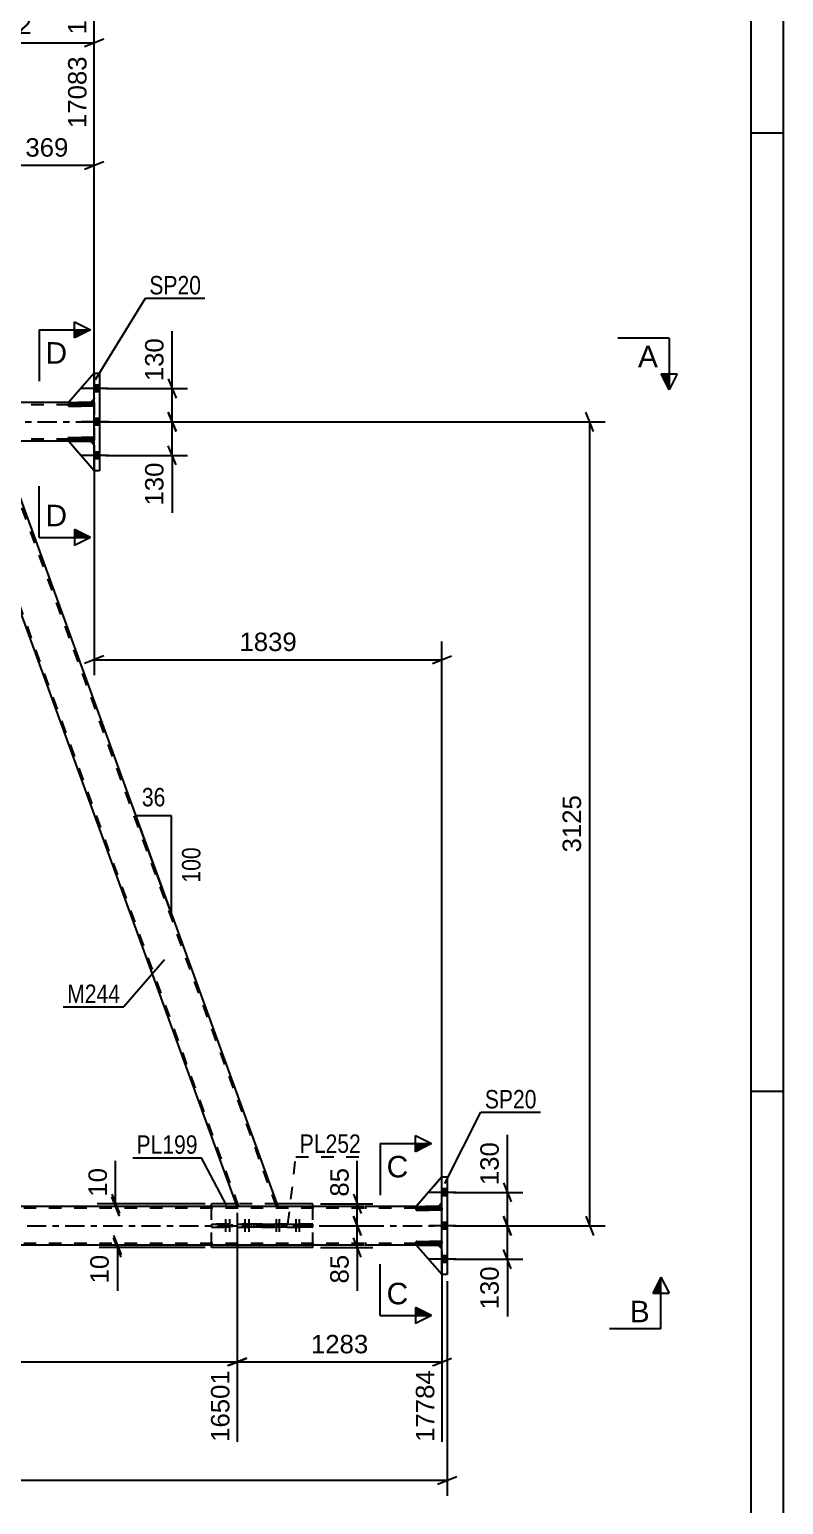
# Model space of a CAD drawing. Header units: millimetres. Extents: x -54 to 787, y -402 to 192.
# Drawn here: x 670 to 787.2, y -168.3 to 61 of the extents above; entities that cross this region are included whole.
import ezdxf

# ---------------------------------------------------------------- set-up
doc = ezdxf.new("R2010")
doc.units = ezdxf.units.MM
doc.linetypes.add('DXK_LINE_DOT2', pattern=[3.9198, 1.9599, -1.9599])
doc.linetypes.add('DXK_LINE_DOT3', pattern=[5.9187, 2.979, -0.9799, 0.9799, -0.9799])
doc.styles.add('Arial', font='ARIAL.TTF', dxfattribs={"height": 0.2})
doc.styles.add('Arial Narrow', font='ARIALN.TTF', dxfattribs={"height": 0.2})

# ---------------------------------------------------------------- blocks, each defined once
blk = doc.blocks.new('Unknown-122573057-1115')
at = {"color": 5, "linetype": 'Continuous'}
for p, q in [((787.22, -402.11), (787.22, 191.89)), ((782.22, -397.11), (782.22, 186.89)), ((787.22, 44.89), (782.22, 44.89)), ((787.22, -104.11), (782.22, -104.11))]:
    blk.add_line(p, q, dxfattribs=at)
blk = doc.blocks.new('Part-122573057-3483 - 2998')
at = {"color": 7, "linetype": 'DXK_LINE_DOT2'}
for p, q in [((734.14, -127.44), (730.14, -127.44)), ((730.14, -127.44), (730.14, -127.76)), ((730.14, -127.76), (734.14, -127.76)), ((733.54, -127.76), (733.54, -127.44)), ((734.14, -127.76), (734.14, -127.44))]:
    blk.add_line(p, q, dxfattribs=at)
blk = doc.blocks.new('Part-122573057-3169 - 2998')
at = {"color": 2, "linetype": 'Continuous'}
for p, q in [((676.08, -2.44), (680.08, -2.44)), ((676.08, -2.76), (676.08, -2.44)), ((680.08, -2.76), (676.08, -2.76)), ((680.08, -2.44), (680.08, -2.76))]:
    blk.add_line(p, q, dxfattribs=at)
at = {"color": 7, "linetype": 'DXK_LINE_DOT2'}
blk.add_line((679.48, -2.76), (679.48, -2.44), dxfattribs=at)
blk = doc.blocks.new('Part-122573057-3105 - 2998')
at = {"color": 2, "linetype": 'Continuous'}
for p, q in [((676.08, 3), (32.07, 3)), ((680.08, 3), (679.48, 3)), ((676.08, -3), (665.34, -3)), ((680.08, -3), (679.48, -3))]:
    blk.add_line(p, q, dxfattribs=at)
at = {"color": 7, "linetype": 'DXK_LINE_DOT2'}
for p, q in [((680.08, 2.68), (32.07, 2.68)), ((679.48, 3), (676.08, 3)), ((680.08, 3), (680.08, -3)), ((680.08, -2.68), (32.07, -2.68)), ((679.48, -3), (676.08, -3))]:
    blk.add_line(p, q, dxfattribs=at)
at = {"color": 7, "linetype": 'DXK_LINE_DOT3'}
blk.add_line((32.07, 0), (690.08, 0), dxfattribs=at)
blk = doc.blocks.new('Part-122573057-3120 - 2998')
at = {"color": 7, "linetype": 'DXK_LINE_DOT2'}
for p, q in [((722.04, -122.24), (42.27, -122.24)), ((708.68, -122), (702.3, -122)), ((734.14, -122.24), (722.14, -122.24)), ((733.54, -122), (730.14, -122)), ((734.14, -128), (734.14, -122)), ((722.04, -127.76), (42.27, -127.76)), ((734.14, -127.76), (722.14, -127.76)), ((733.54, -128), (730.14, -128))]:
    blk.add_line(p, q, dxfattribs=at)
at = {"color": 2, "linetype": 'Continuous'}
for p, q in [((702.3, -122), (623.55, -122)), ((722.04, -122), (708.68, -122)), ((730.14, -122), (722.14, -122)), ((734.14, -122), (733.54, -122)), ((722.04, -128), (46.27, -128)), ((730.14, -128), (722.14, -128)), ((734.14, -128), (733.54, -128))]:
    blk.add_line(p, q, dxfattribs=at)
at = {"color": 7, "linetype": 'DXK_LINE_DOT3'}
for p, q in [((42.27, -125), (722.04, -125)), ((722.14, -125), (734.14, -125))]:
    blk.add_line(p, q, dxfattribs=at)
blk = doc.blocks.new('Part-122573057-3127 - 2998')
at = {"color": 7, "linetype": 'DXK_LINE_DOT2'}
for p, q in [((676.08, -3), (679.48, -3)), ((680.08, -7.6), (676.08, -3)), ((679.48, -3), (680.08, -3.6)), ((680.08, -3.6), (680.08, -7.6))]:
    blk.add_line(p, q, dxfattribs=at)
blk = doc.blocks.new('Part-122573057-3128 - 2998')
at = {"color": 2, "linetype": 'Continuous'}
for p, q in [((676.08, -3), (679.48, -3)), ((680.08, -7.6), (676.08, -3)), ((679.48, -3), (680.08, -3.6))]:
    blk.add_line(p, q, dxfattribs=at)
at = {"color": 7, "linetype": 'DXK_LINE_DOT2'}
blk.add_line((680.08, -7.6), (680.08, -3.6), dxfattribs=at)
blk = doc.blocks.new('Part-122573057-3129 - 2998')
at = {"color": 7, "linetype": 'DXK_LINE_DOT2'}
for p, q in [((680.08, 7.6), (676.08, 3)), ((680.08, 3.6), (680.08, 7.6)), ((676.08, 3), (679.48, 3)), ((679.48, 3), (680.08, 3.6))]:
    blk.add_line(p, q, dxfattribs=at)
blk = doc.blocks.new('Part-122573057-3130 - 2998')
at = {"color": 2, "linetype": 'Continuous'}
for p, q in [((680.08, 7.6), (676.08, 3)), ((676.08, 3), (679.48, 3)), ((679.48, 3), (680.08, 3.6))]:
    blk.add_line(p, q, dxfattribs=at)
at = {"color": 7, "linetype": 'DXK_LINE_DOT2'}
blk.add_line((680.08, 7.6), (680.08, 3.6), dxfattribs=at)
blk = doc.blocks.new('Part-122573057-3131 - 2998')
at = {"color": 7, "linetype": 'DXK_LINE_DOT2'}
for p, q in [((680.08, -2.44), (676.08, -2.44)), ((676.08, -2.44), (676.08, -2.76)), ((676.08, -2.76), (680.08, -2.76)), ((679.48, -2.76), (679.48, -2.44)), ((680.08, -2.76), (680.08, -2.44))]:
    blk.add_line(p, q, dxfattribs=at)
blk = doc.blocks.new('Part-122573057-3168 - 2998')
at = {"color": 7, "linetype": 'DXK_LINE_DOT2'}
for p, q in [((680.08, 2.76), (676.08, 2.76)), ((676.08, 2.76), (676.08, 2.44)), ((676.08, 2.44), (680.08, 2.44)), ((679.48, 2.76), (679.48, 2.44)), ((680.08, 2.44), (680.08, 2.76))]:
    blk.add_line(p, q, dxfattribs=at)
blk = doc.blocks.new('Part-122573057-3170 - 2998')
at = {"color": 2, "linetype": 'Continuous'}
for p, q in [((676.08, 2.76), (680.08, 2.76)), ((676.08, 2.44), (676.08, 2.76)), ((680.08, 2.44), (676.08, 2.44)), ((680.08, 2.76), (680.08, 2.44))]:
    blk.add_line(p, q, dxfattribs=at)
at = {"color": 7, "linetype": 'DXK_LINE_DOT2'}
blk.add_line((679.48, 2.44), (679.48, 2.76), dxfattribs=at)
blk = doc.blocks.new('Bolt-122573057-3181 - 2998')
at = {"linetype": 'Continuous'}
for points in [[(734.94, -120.32), (734.94, -119.28), (734.14, -119.28), (734.14, -120.32)], [(734.94, -120.32), (734.94, -119.28), (734.14, -119.28), (734.14, -120.32)], [(734.94, -120.32), (734.94, -119.28), (734.14, -119.28), (734.14, -120.32)], [(734.94, -125.52), (734.94, -124.48), (734.14, -124.48), (734.14, -125.52)], [(734.94, -125.52), (734.94, -124.48), (734.14, -124.48), (734.14, -125.52)], [(734.94, -130.72), (734.94, -129.68), (734.14, -129.68), (734.14, -130.72)], [(734.94, -130.72), (734.94, -129.68), (734.14, -129.68), (734.14, -130.72)], [(734.94, -130.72), (734.94, -129.68), (734.14, -129.68), (734.14, -130.72)]]:
    blk.add_hatch(color=1, dxfattribs=at).paths.add_polyline_path(points)
at = {"color": 1, "linetype": 'Continuous'}
for p, q in [((736.34, -119.8), (732.14, -119.8)), ((736.34, -119.8), (732.14, -119.8)), ((736.34, -119.8), (732.14, -119.8)), ((734.94, -119.28), (734.14, -119.28)), ((734.94, -119.28), (734.14, -119.28)), ((734.94, -119.28), (734.14, -119.28)), ((734.94, -120.32), (734.14, -120.32)), ((734.94, -120.32), (734.14, -120.32)), ((734.94, -120.32), (734.14, -120.32)), ((736.34, -125), (732.14, -125)), ((736.34, -125), (732.14, -125)), ((734.94, -124.48), (734.14, -124.48)), ((734.94, -124.48), (734.14, -124.48)), ((734.94, -125.52), (734.14, -125.52)), ((734.94, -125.52), (734.14, -125.52)), ((736.34, -130.2), (732.14, -130.2)), ((736.34, -130.2), (732.14, -130.2)), ((736.34, -130.2), (732.14, -130.2)), ((734.94, -129.68), (734.14, -129.68)), ((734.94, -129.68), (734.14, -129.68)), ((734.94, -129.68), (734.14, -129.68)), ((734.94, -130.72), (734.14, -130.72)), ((734.94, -130.72), (734.14, -130.72)), ((734.94, -130.72), (734.14, -130.72))]:
    blk.add_line(p, q, dxfattribs=at)
blk = doc.blocks.new('Bolt-122573057-3183 - 2998')
at = {"linetype": 'Continuous'}
for points in [[(680.88, 4.68), (680.88, 5.72), (680.08, 5.72), (680.08, 4.68)], [(680.88, 4.68), (680.88, 5.72), (680.08, 5.72), (680.08, 4.68)], [(680.88, 4.68), (680.88, 5.72), (680.08, 5.72), (680.08, 4.68)], [(680.88, -0.52), (680.88, 0.52), (680.08, 0.52), (680.08, -0.52)], [(680.88, -0.52), (680.88, 0.52), (680.08, 0.52), (680.08, -0.52)], [(680.88, -5.72), (680.88, -4.68), (680.08, -4.68), (680.08, -5.72)], [(680.88, -5.72), (680.88, -4.68), (680.08, -4.68), (680.08, -5.72)], [(680.88, -5.72), (680.88, -4.68), (680.08, -4.68), (680.08, -5.72)]]:
    blk.add_hatch(color=1, dxfattribs=at).paths.add_polyline_path(points)
at = {"color": 1, "linetype": 'Continuous'}
for p, q in [((682.28, 5.2), (678.08, 5.2)), ((682.28, 5.2), (678.08, 5.2)), ((682.28, 5.2), (678.08, 5.2)), ((680.88, 5.72), (680.08, 5.72)), ((680.88, 5.72), (680.08, 5.72)), ((680.88, 5.72), (680.08, 5.72)), ((680.88, 4.68), (680.08, 4.68)), ((680.88, 4.68), (680.08, 4.68)), ((680.88, 4.68), (680.08, 4.68)), ((682.28, 0), (678.08, 0)), ((682.28, 0), (678.08, 0)), ((680.88, 0.52), (680.08, 0.52)), ((680.88, 0.52), (680.08, 0.52)), ((680.88, -0.52), (680.08, -0.52)), ((680.88, -0.52), (680.08, -0.52)), ((682.28, -5.2), (678.08, -5.2)), ((682.28, -5.2), (678.08, -5.2)), ((682.28, -5.2), (678.08, -5.2)), ((680.88, -4.68), (680.08, -4.68)), ((680.88, -4.68), (680.08, -4.68)), ((680.88, -4.68), (680.08, -4.68)), ((680.88, -5.72), (680.08, -5.72)), ((680.88, -5.72), (680.08, -5.72)), ((680.88, -5.72), (680.08, -5.72))]:
    blk.add_line(p, q, dxfattribs=at)
blk = doc.blocks.new('Part-122573057-3454 - 2998')
at = {"color": 7, "linetype": 'DXK_LINE_DOT2'}
for p, q in [((733.54, -128), (730.14, -128)), ((730.14, -128), (734.14, -132.6)), ((734.14, -128.6), (733.54, -128)), ((734.14, -132.6), (734.14, -128.6))]:
    blk.add_line(p, q, dxfattribs=at)
blk = doc.blocks.new('Part-122573057-3303 - 2998')
at = {"color": 2, "linetype": 'Continuous'}
for p, q in [((734.14, -132.6), (734.14, -117.4)), ((734.14, -117.4), (734.94, -117.4)), ((734.94, -117.4), (734.94, -132.6)), ((734.94, -132.6), (734.14, -132.6))]:
    blk.add_line(p, q, dxfattribs=at)
blk = doc.blocks.new('Part-122573057-3342 - 2998')
at = {"color": 7, "linetype": 'DXK_LINE_DOT2'}
for p, q in [((698.32, -124.76), (714.04, -124.76)), ((704.96, -124.76), (698.32, -124.76)), ((698.32, -124.76), (698.32, -124.76)), ((698.32, -124.76), (698.32, -125.24)), ((698.32, -125.24), (714.04, -125.24)), ((704.96, -125.24), (698.32, -125.24)), ((714.04, -124.76), (704.96, -124.76)), ((704.96, -125.24), (704.96, -124.76)), ((714.04, -125.24), (704.96, -125.24)), ((707.51, -125.24), (707.51, -124.76)), ((714.04, -124.76), (714.04, -124.76)), ((714.04, -125.24), (714.04, -124.76))]:
    blk.add_line(p, q, dxfattribs=at)
blk = doc.blocks.new('Part-122573057-3347 - 2998')
at = {"color": 2, "linetype": 'Continuous'}
for p, q in [((702.15, -121.6), (698.32, -121.6)), ((698.32, -122), (698.32, -121.6)), ((714.04, -121.6), (708.54, -121.6)), ((714.04, -122), (714.04, -121.6)), ((698.32, -128.4), (698.32, -128)), ((714.04, -128.4), (698.32, -128.4)), ((714.04, -128.4), (714.04, -128))]:
    blk.add_line(p, q, dxfattribs=at)
at = {"color": 7, "linetype": 'DXK_LINE_DOT2'}
for p, q in [((698.32, -128), (698.32, -122)), ((708.54, -121.6), (702.15, -121.6)), ((714.04, -128), (714.04, -122))]:
    blk.add_line(p, q, dxfattribs=at)
blk = doc.blocks.new('Bolt-122573057-3349 - 2998')
at = {"color": 1, "linetype": 'DXK_LINE_DOT2'}
for p, q in [((707.99, -124.76), (707.99, -125.24)), ((708.35, -123.96), (708.35, -126.96)), ((708.49, -124.76), (708.49, -125.24)), ((708.71, -124.76), (708.71, -125.24)), ((708.85, -123.96), (708.85, -126.96)), ((709.21, -124.76), (709.21, -125.24)), ((711.06, -124.76), (711.06, -125.24)), ((711.42, -123.96), (711.42, -126.96)), ((711.56, -124.76), (711.56, -125.24)), ((711.78, -124.76), (711.78, -125.24)), ((711.92, -123.96), (711.92, -126.96)), ((712.28, -124.76), (712.28, -125.24))]:
    blk.add_line(p, q, dxfattribs=at)
blk = doc.blocks.new('Part-122573057-3386 - 2998')
at = {"color": 7, "linetype": 'DXK_LINE_DOT2'}
for p, q in [((734.14, -117.4), (730.14, -122)), ((734.14, -121.4), (734.14, -117.4)), ((733.54, -122), (734.14, -121.4)), ((730.14, -122), (733.54, -122))]:
    blk.add_line(p, q, dxfattribs=at)
blk = doc.blocks.new('Part-122573057-3433 - 2998')
at = {"color": 2, "linetype": 'Continuous'}
for p, q in [((734.14, -117.4), (730.14, -122)), ((733.54, -122), (734.14, -121.4)), ((730.14, -122), (733.54, -122))]:
    blk.add_line(p, q, dxfattribs=at)
at = {"color": 7, "linetype": 'DXK_LINE_DOT2'}
blk.add_line((734.14, -121.4), (734.14, -117.4), dxfattribs=at)
blk = doc.blocks.new('Part-122573057-3435 - 2998')
at = {"color": 2, "linetype": 'Continuous'}
for p, q in [((730.14, -128), (733.54, -128)), ((734.14, -132.6), (730.14, -128)), ((733.54, -128), (734.14, -128.6))]:
    blk.add_line(p, q, dxfattribs=at)
at = {"color": 7, "linetype": 'DXK_LINE_DOT2'}
blk.add_line((734.14, -132.6), (734.14, -128.6), dxfattribs=at)
blk = doc.blocks.new('Part-122573057-3452 - 2998')
at = {"color": 2, "linetype": 'Continuous'}
for p, q in [((730.14, -122.24), (734.14, -122.24)), ((730.14, -122.56), (730.14, -122.24)), ((734.14, -122.56), (730.14, -122.56)), ((734.14, -122.24), (734.14, -122.56))]:
    blk.add_line(p, q, dxfattribs=at)
at = {"color": 7, "linetype": 'DXK_LINE_DOT2'}
blk.add_line((733.54, -122.56), (733.54, -122.24), dxfattribs=at)
blk = doc.blocks.new('Part-122573057-3453 - 2998')
at = {"color": 2, "linetype": 'Continuous'}
for p, q in [((730.14, -127.44), (734.14, -127.44)), ((730.14, -127.76), (730.14, -127.44)), ((734.14, -127.76), (730.14, -127.76)), ((734.14, -127.44), (734.14, -127.76))]:
    blk.add_line(p, q, dxfattribs=at)
at = {"color": 7, "linetype": 'DXK_LINE_DOT2'}
blk.add_line((733.54, -127.76), (733.54, -127.44), dxfattribs=at)
blk = doc.blocks.new('Part-122573057-3482 - 2998')
at = {"color": 7, "linetype": 'DXK_LINE_DOT2'}
for p, q in [((734.14, -122.24), (730.14, -122.24)), ((730.14, -122.24), (730.14, -122.56)), ((730.14, -122.56), (734.14, -122.56)), ((733.54, -122.56), (733.54, -122.24)), ((734.14, -122.56), (734.14, -122.24))]:
    blk.add_line(p, q, dxfattribs=at)
blk = doc.blocks.new('Part-122573057-3527 - 2998')
at = {"color": 2, "linetype": 'Continuous'}
for p, q in [((702.3, -122), (658.95, -3)), ((658.95, -3), (665.34, -3)), ((708.68, -122), (665.34, -3)), ((708.64, -122), (702.3, -122)), ((708.68, -122), (708.64, -122))]:
    blk.add_line(p, q, dxfattribs=at)
at = {"color": 7, "linetype": 'DXK_LINE_DOT2'}
for p, q in [((702.55, -122), (659.21, -3)), ((708.43, -122), (665.08, -3))]:
    blk.add_line(p, q, dxfattribs=at)
blk = doc.blocks.new('Part-122573057-3542 - 2998')
at = {"color": 2, "linetype": 'Continuous'}
for p, q in [((680.08, -7.6), (680.08, 7.6)), ((680.08, 7.6), (680.88, 7.6)), ((680.88, 7.6), (680.88, -7.6)), ((680.88, -7.6), (680.08, -7.6))]:
    blk.add_line(p, q, dxfattribs=at)
blk = doc.blocks.new('Bolt-122573057-3644 - 2998')
at = {"color": 1, "linetype": 'DXK_LINE_DOT2'}
for p, q in [((700.13, -124.76), (700.13, -125.24)), ((700.49, -123.96), (700.49, -126.96)), ((700.73, -124.76), (700.73, -125.24)), ((700.85, -124.76), (700.85, -125.24)), ((701.09, -123.96), (701.09, -126.96)), ((701.45, -124.76), (701.45, -125.24)), ((703.14, -124.76), (703.14, -125.24)), ((703.5, -123.96), (703.5, -126.96)), ((703.75, -124.76), (703.75, -125.24)), ((703.86, -124.76), (703.86, -125.24)), ((704.11, -123.96), (704.11, -126.96)), ((704.47, -124.76), (704.47, -125.24))]:
    blk.add_line(p, q, dxfattribs=at)
blk = doc.blocks.new('StraightDimension-122573057-4371 - 2998')
at = {"color": 7, "linetype": 'Continuous'}
for p, q in [((681.88, 5.2), (694.6, 5.2)), ((691.6, 6.7), (692.8, 3.7)), ((692.2, 0), (692.2, 5.2)), ((681.88, 0), (694.6, 0)), ((692.8, -1.5), (691.6, 1.5))]:
    blk.add_line(p, q, dxfattribs=at)
at = {"color": 0}
blk.add_wipeout([(691.45, 13.6), (687.25, 13.6), (687.25, 5.72), (691.45, 5.72)], dxfattribs=at)
at = {"color": 7, "linetype": 'Continuous'}
blk.add_line((692.2, 5.2), (692.2, 14.12), dxfattribs=at)
blk.add_line((692.2, 5.2), (692.2, 14.12), dxfattribs=at)
at = {"color": 3, "style": 'Arial'}
blk.add_text('130', height=2.865, rotation=90.0002, dxfattribs=at).set_placement((690.85, 6.33))
blk = doc.blocks.new('StraightDimension-122573057-4379 - 2998')
at = {"color": 7, "linetype": 'Continuous'}
for p, q in [((681.88, 0), (694.6, 0)), ((691.6, 1.5), (692.8, -1.5)), ((692.2, -5.2), (692.2, 0)), ((692.8, -6.7), (691.6, -3.7)), ((681.88, -5.2), (694.6, -5.2))]:
    blk.add_line(p, q, dxfattribs=at)
at = {"color": 0}
blk.add_wipeout([(691.45, -5.73), (687.25, -5.73), (687.25, -13.6), (691.45, -13.6)], dxfattribs=at)
at = {"color": 7, "linetype": 'Continuous'}
blk.add_line((692.2, -5.2), (692.2, -14.12), dxfattribs=at)
blk.add_line((692.2, -5.2), (692.2, -14.12), dxfattribs=at)
at = {"color": 3, "style": 'Arial'}
blk.add_text('130', height=2.865, rotation=90.0002, dxfattribs=at).set_placement((690.85, -13))
blk = doc.blocks.new('StraightDimension-122573057-10589 - 2998')
at = {"color": 7, "linetype": 'Continuous'}
for p, q in [((682.8, -120.1), (684, -123.1)), ((684, -123.5), (682.8, -120.5)), ((697.32, -121.6), (680.55, -121.6)), ((697.32, -122), (680.55, -122)), ((683.4, -122), (683.4, -121.6))]:
    blk.add_line(p, q, dxfattribs=at)
at = {"color": 0}
blk.add_wipeout([(682.65, -115.43), (678.45, -115.43), (678.45, -121.07), (682.65, -121.07)], dxfattribs=at)
at = {"color": 7, "linetype": 'Continuous'}
blk.add_line((683.4, -121.6), (683.4, -114.9), dxfattribs=at)
blk.add_line((683.4, -121.6), (683.4, -114.9), dxfattribs=at)
at = {"color": 3, "style": 'Arial'}
blk.add_text('10', height=2.865, rotation=90.0002, dxfattribs=at).set_placement((682.05, -120.47))
blk = doc.blocks.new('StraightDimension-122573057-3757 - 2998')
at = {"color": 7, "linetype": 'Continuous'}
for p, q in [((702.3, -123), (702.3, -158.6)), ((734.14, -129), (734.14, -158.6)), ((703.8, -145.58), (700.8, -146.78)), ((702.3, -146.18), (734.14, -146.18)), ((732.64, -146.78), (735.64, -145.58))]:
    blk.add_line(p, q, dxfattribs=at)
at = {"color": 0}
blk.add_wipeout([(723.27, -145.43), (723.27, -141.23), (713.17, -141.23), (713.17, -145.43)], dxfattribs=at)
at = {"color": 0, "linetype": 'Continuous'}
blk.add_wipeout([(733.54, -146.88), (729.34, -146.88), (729.34, -159.2), (733.54, -159.2)], dxfattribs=at)
at = {"color": 3, "style": 'Arial'}
blk.add_text('1283', height=2.865, dxfattribs=at).set_placement((713.77, -144.83))
at = {"color": 3, "linetype": 'Continuous', "style": 'Arial'}
blk.add_text('17784', height=2.865, rotation=90.0002, dxfattribs=at).set_placement((732.94, -158.6))
blk = doc.blocks.new('StraightDimension-122573057-3769 - 2998')
at = {"color": 7, "linetype": 'Continuous'}
for p, q in [((624.5, -123), (624.5, -158.6)), ((702.3, -123), (702.3, -158.6)), ((626, -145.58), (623, -146.78)), ((624.5, -146.18), (702.3, -146.18)), ((700.8, -146.78), (703.8, -145.58))]:
    blk.add_line(p, q, dxfattribs=at)
at = {"color": 0}
blk.add_wipeout([(668.44, -145.43), (668.44, -141.23), (658.35, -141.23), (658.35, -145.43)], dxfattribs=at)
at = {"color": 0, "linetype": 'Continuous'}
blk.add_wipeout([(701.7, -146.88), (697.5, -146.88), (697.5, -159.2), (701.7, -159.2)], dxfattribs=at)
at = {"color": 3, "style": 'Arial'}
blk.add_text('1945', height=2.865, dxfattribs=at).set_placement((658.95, -144.83))
at = {"color": 3, "linetype": 'Continuous', "style": 'Arial'}
blk.add_text('16501', height=2.865, rotation=90.0002, dxfattribs=at).set_placement((701.1, -158.6))
blk = doc.blocks.new('StraightDimension-122573057-4324 - 2998')
at = {"color": 7, "linetype": 'Continuous'}
for p, q in [((734.94, -133.6), (734.94, -166.98)), ((-0.64, -164.58), (734.94, -164.58)), ((733.44, -165.18), (736.44, -163.98))]:
    blk.add_line(p, q, dxfattribs=at)
blk = doc.blocks.new('StraightDimension-122573057-4096 - 2998')
at = {"color": 7, "linetype": 'Continuous'}
for p, q in [((743.71, -118.3), (744.91, -121.3)), ((735.94, -119.8), (746.71, -119.8)), ((744.31, -125), (744.31, -119.8)), ((744.91, -126.5), (743.71, -123.5)), ((735.94, -125), (746.71, -125))]:
    blk.add_line(p, q, dxfattribs=at)
at = {"color": 0}
blk.add_wipeout([(743.56, -111.4), (739.36, -111.4), (739.36, -119.28), (743.56, -119.28)], dxfattribs=at)
at = {"color": 7, "linetype": 'Continuous'}
blk.add_line((744.31, -119.8), (744.31, -110.88), dxfattribs=at)
blk.add_line((744.31, -119.8), (744.31, -110.88), dxfattribs=at)
at = {"color": 3, "style": 'Arial'}
blk.add_text('130', height=2.865, rotation=90.0002, dxfattribs=at).set_placement((742.96, -118.68))
blk = doc.blocks.new('StraightDimension-122573057-4104 - 2998')
at = {"color": 7, "linetype": 'Continuous'}
for p, q in [((743.71, -123.5), (744.91, -126.5)), ((735.94, -125), (746.71, -125)), ((744.31, -130.2), (744.31, -125)), ((735.94, -130.2), (746.71, -130.2)), ((744.91, -131.7), (743.71, -128.7))]:
    blk.add_line(p, q, dxfattribs=at)
at = {"color": 0}
blk.add_wipeout([(743.56, -130.73), (739.36, -130.73), (739.36, -138.6), (743.56, -138.6)], dxfattribs=at)
at = {"color": 7, "linetype": 'Continuous'}
blk.add_line((744.31, -130.2), (744.31, -139.12), dxfattribs=at)
blk.add_line((744.31, -130.2), (744.31, -139.12), dxfattribs=at)
at = {"color": 3, "style": 'Arial'}
blk.add_text('130', height=2.865, rotation=90.0002, dxfattribs=at).set_placement((742.96, -138))
blk = doc.blocks.new('StraightDimension-122573057-4113 - 2998')
at = {"color": 7, "linetype": 'Continuous'}
for p, q in [((681.88, 0), (759.5, 0)), ((757.7, -1.5), (756.5, 1.5)), ((757.1, -125), (757.1, 0)), ((756.5, -123.5), (757.7, -126.5)), ((735.94, -125), (759.5, -125))]:
    blk.add_line(p, q, dxfattribs=at)
at = {"color": 0}
blk.add_wipeout([(756.35, -57.45), (752.15, -57.45), (752.15, -67.55), (756.35, -67.55)], dxfattribs=at)
at = {"color": 3, "style": 'Arial'}
blk.add_text('3125', height=2.865, rotation=90.0002, dxfattribs=at).set_placement((755.75, -66.95))
blk = doc.blocks.new('StraightDimension-122573057-4416 - 2998')
at = {"color": 7, "linetype": 'Continuous'}
for p, q in [((680.08, -4), (680.08, -39.38)), ((734.14, -121), (734.14, -34.13)), ((681.58, -36.38), (678.58, -37.58)), ((732.64, -37.58), (735.64, -36.38)), ((680.08, -36.98), (734.14, -36.98))]:
    blk.add_line(p, q, dxfattribs=at)
at = {"color": 0}
blk.add_wipeout([(712.16, -36.23), (712.16, -32.03), (702.06, -32.03), (702.06, -36.23)], dxfattribs=at)
at = {"color": 3, "style": 'Arial'}
blk.add_text('1839', height=2.865, dxfattribs=at).set_placement((702.66, -35.63))
blk = doc.blocks.new('StraightDimension-122573057-4469 - 2998')
at = {"color": 7, "linetype": 'Continuous'}
for p, q in [((665.34, -2), (665.34, 56.82)), ((680.08, 4), (680.08, 56.82)), ((666.84, 40.5), (663.84, 39.3)), ((665.34, 39.9), (680.08, 39.9)), ((678.58, 39.3), (681.58, 40.5))]:
    blk.add_line(p, q, dxfattribs=at)
at = {"color": 0}
blk.add_wipeout([(676.65, 40.65), (676.65, 44.85), (668.78, 44.85), (668.78, 40.65)], dxfattribs=at)
at = {"color": 0, "linetype": 'Continuous'}
blk.add_wipeout([(679.48, 57.42), (675.28, 57.42), (675.28, 45.1), (679.48, 45.1)], dxfattribs=at)
at = {"color": 3, "linetype": 'Continuous', "style": 'Arial'}
blk.add_text('17083', height=2.865, rotation=90.0002, dxfattribs=at).set_placement((678.88, 45.7))
at = {"color": 3, "style": 'Arial'}
blk.add_text('369', height=2.865, dxfattribs=at).set_placement((669.38, 41.25))
blk = doc.blocks.new('StraightDimension-122573057-8299 - 2998')
at = {"color": 7, "linetype": 'Continuous'}
for p, q in [((653.99, 16.33), (653.99, 71.37)), ((680.08, 4), (680.08, 71.37)), ((655.49, 59.55), (652.49, 58.35)), ((653.99, 58.95), (680.08, 58.95)), ((678.58, 58.35), (681.58, 59.55))]:
    blk.add_line(p, q, dxfattribs=at)
at = {"color": 0, "linetype": 'Continuous'}
blk.add_wipeout([(679.48, 71.97), (675.28, 71.97), (675.28, 59.65), (679.48, 59.65)], dxfattribs=at)
at = {"color": 0}
blk.add_wipeout([(670.97, 59.7), (670.97, 63.9), (663.1, 63.9), (663.1, 59.7)], dxfattribs=at)
at = {"color": 3, "linetype": 'Continuous', "style": 'Arial'}
blk.add_text('17083', height=2.865, rotation=90.0002, dxfattribs=at).set_placement((678.88, 60.25))
at = {"color": 3, "style": 'Arial'}
blk.add_text('652', height=2.865, dxfattribs=at).set_placement((663.7, 60.3))
blk = doc.blocks.new('StraightDimension-122573057-10584 - 2998')
at = {"color": 7, "linetype": 'Continuous'}
for p, q in [((720.38, -120.1), (721.58, -123.1)), ((715.24, -121.6), (723.38, -121.6)), ((721.58, -126.5), (720.38, -123.5)), ((720.98, -125), (720.98, -121.6)), ((715.24, -125), (723.38, -125))]:
    blk.add_line(p, q, dxfattribs=at)
at = {"color": 0}
blk.add_wipeout([(720.23, -115.43), (716.03, -115.43), (716.03, -121.07), (720.23, -121.07)], dxfattribs=at)
at = {"color": 7, "linetype": 'Continuous'}
blk.add_line((720.98, -121.6), (720.98, -114.9), dxfattribs=at)
blk.add_line((720.98, -121.6), (720.98, -114.9), dxfattribs=at)
at = {"color": 3, "style": 'Arial'}
blk.add_text('85', height=2.865, rotation=90.0002, dxfattribs=at).set_placement((719.63, -120.47))
blk = doc.blocks.new('StraightDimension-122573057-10586 - 2998')
at = {"color": 7, "linetype": 'Continuous'}
for p, q in [((720.38, -123.5), (721.58, -126.5)), ((715.24, -125), (723.38, -125)), ((720.98, -128.4), (720.98, -125)), ((715.24, -128.4), (723.38, -128.4)), ((721.58, -129.9), (720.38, -126.9))]:
    blk.add_line(p, q, dxfattribs=at)
at = {"color": 0}
blk.add_wipeout([(720.23, -128.92), (716.03, -128.92), (716.03, -134.57), (720.23, -134.57)], dxfattribs=at)
at = {"color": 7, "linetype": 'Continuous'}
blk.add_line((720.98, -128.4), (720.98, -135.1), dxfattribs=at)
blk.add_line((720.98, -128.4), (720.98, -135.1), dxfattribs=at)
at = {"color": 3, "style": 'Arial'}
blk.add_text('85', height=2.865, rotation=90.0002, dxfattribs=at).set_placement((719.63, -133.97))
blk = doc.blocks.new('StraightDimension-122573057-10587 - 2998')
at = {"color": 7, "linetype": 'Continuous'}
for p, q in [((697.32, -128), (680.83, -128)), ((697.32, -128.4), (680.83, -128.4)), ((683.08, -126.5), (684.28, -129.5)), ((684.28, -129.9), (683.08, -126.9)), ((683.68, -128.4), (683.68, -128))]:
    blk.add_line(p, q, dxfattribs=at)
at = {"color": 0}
blk.add_wipeout([(682.93, -128.92), (678.73, -128.92), (678.73, -134.57), (682.93, -134.57)], dxfattribs=at)
at = {"color": 7, "linetype": 'Continuous'}
blk.add_line((683.68, -128.4), (683.68, -135.1), dxfattribs=at)
blk.add_line((683.68, -128.4), (683.68, -135.1), dxfattribs=at)
at = {"color": 3, "style": 'Arial'}
blk.add_text('10', height=2.865, rotation=90.0002, dxfattribs=at).set_placement((682.33, -133.97))
blk = doc.blocks.new('AngleDimension-122573057-10876 - 2998')
at = {"color": 7, "linetype": 'Continuous'}
for p, q in [((690.65, -72.54), (686.55, -61.28)), ((692.09, -61.28), (686.55, -61.28)), ((692.09, -76.5), (686.55, -61.28)), ((692.09, -76.5), (692.09, -61.28))]:
    blk.add_line(p, q, dxfattribs=at)
at = {"color": 0}
for points in [[(691.75, -60.38), (691.75, -56.18), (686.89, -56.18), (686.89, -60.38)], [(697.19, -65.55), (692.99, -65.55), (692.99, -72.23), (697.19, -72.23)]]:
    blk.add_wipeout(points, dxfattribs=at)
at = {"color": 3, "style": 'Arial Narrow'}
blk.add_text('36', height=2.863, dxfattribs=at).set_placement((687.49, -59.78))
blk.add_text('100', height=2.863, rotation=90.0002, dxfattribs=at).set_placement((696.59, -71.63))
blk = doc.blocks.new('SectionMark-122573057-4967 - 2998')
at = {"color": 6, "linetype": 'Continuous'}
for p in [(769.46, 13), (770.71, 7.5)]:
    blk.add_line(p, (769.46, 5), dxfattribs=at)
at = {"color": 0, "linetype": 'Continuous'}
blk.add_wipeout([(767.71, 8.5), (767.71, 12), (764.6, 12), (764.6, 8.5)], dxfattribs=at)
at = {"linetype": 'Continuous'}
blk.add_hatch(color=6, dxfattribs=at).paths.add_polyline_path([(768.21, 7.5), (769.46, 7.5), (769.46, 5)])
at = {"color": 6, "linetype": 'Continuous'}
for p, q in [((769.46, 13), (761.46, 13)), ((768.21, 7.5), (770.71, 7.5)), ((769.46, 5), (768.21, 7.5))]:
    blk.add_line(p, q, dxfattribs=at)
at = {"color": 3, "linetype": 'Continuous', "style": 'Arial'}
blk.add_text('A', height=3.34, dxfattribs=at).set_placement((764.6, 8.5))
blk = doc.blocks.new('Mark-122573057-3299 - 2998')
at = {"color": 0}
blk.add_wipeout([(748.84, -106.75), (748.84, -103.75), (740.8, -103.75), (740.8, -106.75)], dxfattribs=at)
blk.add_wipeout([(748.84, -106.75), (748.84, -103.75), (740.8, -103.75), (740.8, -106.75)], dxfattribs=at)
at = {"color": 30, "linetype": 'Continuous'}
for p, q in [((734.59, -118.45), (740.2, -107.35)), ((740.2, -107.35), (749.44, -107.35))]:
    blk.add_line(p, q, dxfattribs=at)
at = {"color": 3, "style": 'Arial Narrow'}
blk.add_text('SP20', height=2.863, dxfattribs=at).set_placement((740.8, -106.75))
blk = doc.blocks.new('SectionMark-122573057-4963 - 2998')
at = {"color": 6, "linetype": 'Continuous'}
for p, q in [((724.53, -112.23), (732.53, -112.23)), ((730.03, -110.98), (732.53, -112.23)), ((724.53, -138.96), (732.53, -138.96)), ((732.53, -138.96), (730.03, -140.21))]:
    blk.add_line(p, q, dxfattribs=at)
at = {"color": 0, "linetype": 'Continuous'}
for points in [[(728.9, -117.48), (728.9, -113.98), (725.53, -113.98), (725.53, -117.48)], [(728.9, -137.21), (728.9, -133.71), (725.53, -133.71), (725.53, -137.21)]]:
    blk.add_wipeout(points, dxfattribs=at)
at = {"linetype": 'Continuous'}
for points in [[(730.03, -113.48), (730.03, -112.23), (732.53, -112.23)], [(730.03, -138.96), (730.03, -137.71), (732.53, -138.96)]]:
    blk.add_hatch(color=6, dxfattribs=at).paths.add_polyline_path(points)
at = {"color": 6, "linetype": 'Continuous'}
for p, q in [((724.53, -112.23), (724.53, -120.23)), ((730.03, -113.48), (730.03, -110.98)), ((732.53, -112.23), (730.03, -113.48)), ((724.53, -138.96), (724.53, -130.96)), ((732.53, -138.96), (730.03, -137.71)), ((730.03, -137.71), (730.03, -140.21))]:
    blk.add_line(p, q, dxfattribs=at)
at = {"color": 3, "linetype": 'Continuous', "style": 'Arial'}
for p in [(725.53, -117.48), (725.53, -137.21)]:
    blk.add_text('C', height=3.34, dxfattribs=at).set_placement(p)
blk = doc.blocks.new('Mark-122573057-3338 - 2998')
at = {"color": 0}
blk.add_wipeout([(721.53, -113.66), (721.53, -110.66), (712.03, -110.66), (712.03, -113.66)], dxfattribs=at)
blk.add_wipeout([(721.53, -113.66), (721.53, -110.66), (712.03, -110.66), (712.03, -113.66)], dxfattribs=at)
at = {"color": 30, "linetype": 'DXK_LINE_DOT2'}
for p, q in [((710.19, -124.76), (711.43, -114.26)), ((711.43, -114.26), (722.13, -114.26))]:
    blk.add_line(p, q, dxfattribs=at)
at = {"color": 3, "style": 'Arial Narrow'}
blk.add_text('PL252', height=2.863, dxfattribs=at).set_placement((712.03, -113.66))
blk = doc.blocks.new('Mark-122573057-3343 - 2998')
at = {"color": 0}
blk.add_wipeout([(696.16, -113.81), (696.16, -110.81), (686.66, -110.81), (686.66, -113.81)], dxfattribs=at)
blk.add_wipeout([(696.16, -113.81), (696.16, -110.81), (686.66, -110.81), (686.66, -113.81)], dxfattribs=at)
at = {"color": 30, "linetype": 'Continuous'}
for p in [(686.06, -114.41), (700.62, -121.81)]:
    blk.add_line(p, (696.76, -114.41), dxfattribs=at)
at = {"color": 3, "style": 'Arial Narrow'}
blk.add_text('PL199', height=2.863, dxfattribs=at).set_placement((686.66, -113.81))
blk = doc.blocks.new('SectionMark-122573057-4965 - 2998')
at = {"color": 6, "linetype": 'Continuous'}
for p, q in [((671.5, 14.31), (679.5, 14.31)), ((677, 15.56), (679.5, 14.31)), ((671.5, -17.97), (679.5, -17.97)), ((679.5, -17.97), (677, -19.22))]:
    blk.add_line(p, q, dxfattribs=at)
at = {"color": 0, "linetype": 'Continuous'}
for points in [[(675.87, 9.06), (675.87, 12.56), (672.5, 12.56), (672.5, 9.06)], [(675.87, -16.22), (675.87, -12.72), (672.5, -12.72), (672.5, -16.22)]]:
    blk.add_wipeout(points, dxfattribs=at)
at = {"linetype": 'Continuous'}
for points in [[(677, 13.06), (677, 14.31), (679.5, 14.31)], [(677, -17.97), (677, -16.72), (679.5, -17.97)]]:
    blk.add_hatch(color=6, dxfattribs=at).paths.add_polyline_path(points)
at = {"color": 6, "linetype": 'Continuous'}
for p, q in [((671.5, 14.31), (671.5, 6.31)), ((677, 13.06), (677, 15.56)), ((679.5, 14.31), (677, 13.06)), ((671.5, -17.97), (671.5, -9.97)), ((679.5, -17.97), (677, -16.72)), ((677, -16.72), (677, -19.22))]:
    blk.add_line(p, q, dxfattribs=at)
at = {"color": 3, "linetype": 'Continuous', "style": 'Arial'}
for p in [(672.5, 9.06), (672.5, -16.22)]:
    blk.add_text('D', height=3.34, dxfattribs=at).set_placement(p)
blk = doc.blocks.new('Mark-122573057-3523 - 2998')
at = {"color": 0}
blk.add_wipeout([(684.11, -90.35), (684.11, -87.35), (675.88, -87.35), (675.88, -90.35)], dxfattribs=at)
blk.add_wipeout([(684.11, -90.35), (684.11, -87.35), (675.88, -87.35), (675.88, -90.35)], dxfattribs=at)
at = {"color": 30, "linetype": 'Continuous'}
for p in [(691.01, -83.64), (675.28, -90.95)]:
    blk.add_line(p, (684.71, -90.95), dxfattribs=at)
at = {"color": 3, "style": 'Arial Narrow'}
blk.add_text('M244', height=2.863, dxfattribs=at).set_placement((675.88, -90.35))
blk = doc.blocks.new('Mark-122573057-3538 - 2998')
at = {"color": 0}
blk.add_wipeout([(696.69, 19.83), (696.69, 22.83), (688.65, 22.83), (688.65, 19.83)], dxfattribs=at)
blk.add_wipeout([(696.69, 19.83), (696.69, 22.83), (688.65, 22.83), (688.65, 19.83)], dxfattribs=at)
at = {"color": 30, "linetype": 'Continuous'}
for p, q in [((680.26, 6.6), (688.05, 19.23)), ((688.05, 19.23), (697.29, 19.23))]:
    blk.add_line(p, q, dxfattribs=at)
at = {"color": 3, "style": 'Arial Narrow'}
blk.add_text('SP20', height=2.863, dxfattribs=at).set_placement((688.65, 19.83))
blk = doc.blocks.new('SectionMark-122573057-4969 - 2998')
at = {"color": 6, "linetype": 'Continuous'}
for p, q in [((768.18, -141), (768.18, -133)), ((768.18, -133), (769.43, -135.5))]:
    blk.add_line(p, q, dxfattribs=at)
at = {"color": 0, "linetype": 'Continuous'}
blk.add_wipeout([(766.43, -140), (766.43, -136.5), (763.32, -136.5), (763.32, -140)], dxfattribs=at)
at = {"linetype": 'Continuous'}
blk.add_hatch(color=6, dxfattribs=at).paths.add_polyline_path([(768.18, -135.5), (766.93, -135.5), (768.18, -133)])
at = {"color": 6, "linetype": 'Continuous'}
for p, q in [((768.18, -133), (766.93, -135.5)), ((766.93, -135.5), (769.43, -135.5)), ((768.18, -141), (760.18, -141))]:
    blk.add_line(p, q, dxfattribs=at)
at = {"color": 3, "linetype": 'Continuous', "style": 'Arial'}
blk.add_text('B', height=3.34, dxfattribs=at).set_placement((763.32, -140))

msp = doc.modelspace()

# ---------------------------------------------------------------- block references
for name in ['Unknown-122573057-1115', 'Part-122573057-3129 - 2998', 'Part-122573057-3130 - 2998', 'Part-122573057-3542 - 2998', 'Bolt-122573057-3183 - 2998', 'Part-122573057-3105 - 2998', 'Part-122573057-3168 - 2998', 'Part-122573057-3170 - 2998', 'Part-122573057-3527 - 2998', 'Part-122573057-3169 - 2998', 'Part-122573057-3131 - 2998', 'Part-122573057-3127 - 2998', 'Part-122573057-3128 - 2998', 'Part-122573057-3386 - 2998', 'Part-122573057-3433 - 2998', 'Part-122573057-3303 - 2998', 'Bolt-122573057-3181 - 2998', 'Part-122573057-3120 - 2998', 'Part-122573057-3347 - 2998', 'Part-122573057-3452 - 2998', 'Part-122573057-3482 - 2998', 'Part-122573057-3342 - 2998', 'Bolt-122573057-3644 - 2998', 'Bolt-122573057-3349 - 2998', 'Part-122573057-3483 - 2998', 'Part-122573057-3453 - 2998', 'Part-122573057-3454 - 2998', 'Part-122573057-3435 - 2998']:
    msp.add_blockref(name, (0, 0))

# ---------------------------------------------------------------- next in the draw order: block references
for name in ['StraightDimension-122573057-4371 - 2998', 'StraightDimension-122573057-10589 - 2998', 'StraightDimension-122573057-3757 - 2998']:
    msp.add_blockref(name, (0, 0))

# ---------------------------------------------------------------- next in the draw order: block references
for name in ['StraightDimension-122573057-4379 - 2998', 'StraightDimension-122573057-3769 - 2998']:
    msp.add_blockref(name, (0, 0))

# ---------------------------------------------------------------- next in the draw order: block references
msp.add_blockref('StraightDimension-122573057-4324 - 2998', (0, 0))

# ---------------------------------------------------------------- next in the draw order: block references
msp.add_blockref('StraightDimension-122573057-4096 - 2998', (0, 0))

# ---------------------------------------------------------------- next in the draw order: block references
msp.add_blockref('StraightDimension-122573057-4104 - 2998', (0, 0))

# ---------------------------------------------------------------- next in the draw order: block references
msp.add_blockref('StraightDimension-122573057-4113 - 2998', (0, 0))

# ---------------------------------------------------------------- next in the draw order: block references
for name in ['StraightDimension-122573057-4469 - 2998', 'StraightDimension-122573057-4416 - 2998', 'StraightDimension-122573057-10587 - 2998']:
    msp.add_blockref(name, (0, 0))

# ---------------------------------------------------------------- next in the draw order: block references
for name in ['StraightDimension-122573057-8299 - 2998', 'AngleDimension-122573057-10876 - 2998', 'Mark-122573057-3523 - 2998', 'Mark-122573057-3299 - 2998', 'Mark-122573057-3343 - 2998', 'SectionMark-122573057-4963 - 2998', 'StraightDimension-122573057-10584 - 2998']:
    msp.add_blockref(name, (0, 0))

# ---------------------------------------------------------------- next in the draw order: block references
for name in ['SectionMark-122573057-4967 - 2998', 'StraightDimension-122573057-10586 - 2998']:
    msp.add_blockref(name, (0, 0))

# ---------------------------------------------------------------- next in the draw order: block references
for name in ['SectionMark-122573057-4965 - 2998', 'Mark-122573057-3338 - 2998', 'SectionMark-122573057-4969 - 2998']:
    msp.add_blockref(name, (0, 0))

# ---------------------------------------------------------------- next in the draw order: block references
msp.add_blockref('Mark-122573057-3538 - 2998', (0, 0))

doc.saveas('drawing.dxf')
